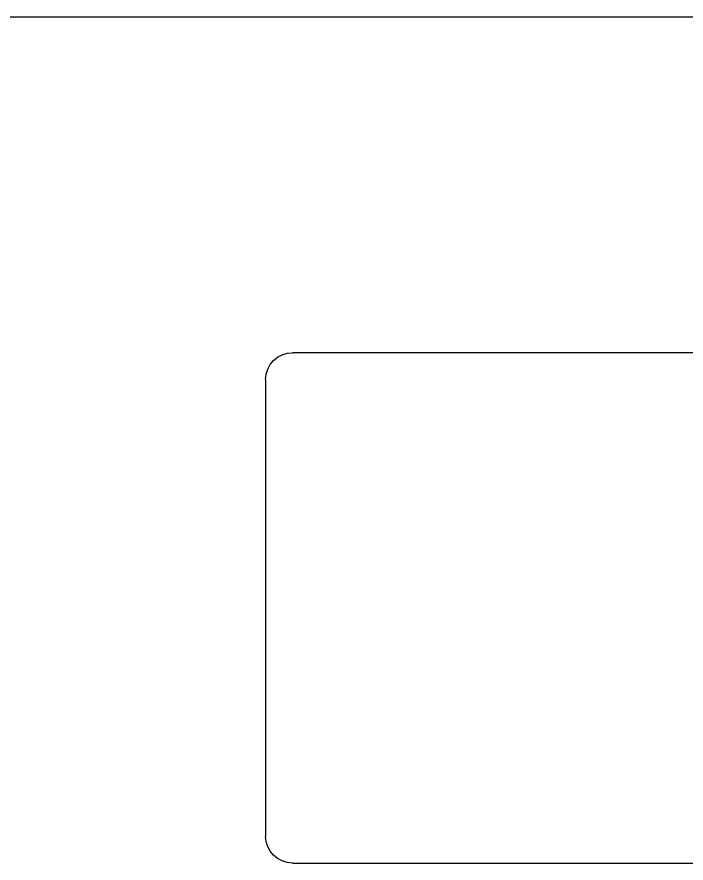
# Model space of a CAD drawing. Extents: x -22 to 360, y -93 to 44.
# Drawn here: x 5.5914 to 5.8404, y 28.0622 to 28.3772 of the extents above; entities that cross this region are included whole.
import ezdxf

# ---------------------------------------------------------------- set-up
doc = ezdxf.new("R2010")
doc.units = 0
doc.header["$MEASUREMENT"] = 0
doc.layers.get('0').update_dxf_attribs({"linetype": 'CONTINUOUS'})
doc.layers.add('VENT', color=5, linetype='CONTINUOUS')

# ---------------------------------------------------------------- blocks, each defined once
blk = doc.blocks.new('3203-1_Sash_Component')
for p, q in [((0.72224, 2.37998), (1.29244, 2.37998)), ((0.71224, 2.19998), (0.71224, 2.36998)), ((1.207, 2.18998), (0.72224, 2.18998)), ((0.525, 2.06498), (1.207, 2.06498))]:
    blk.add_line(p, q)
for centre, start, end in [((0.72224, 2.36998), 90, 180), ((0.72224, 2.19998), 180, 270)]:
    blk.add_arc(centre, 0.01, start, end)
blk = doc.blocks.new('3203_Sash_Assembly')
blk.add_blockref('3203-1_Sash_Component', (0, 0))

msp = doc.modelspace()

# ---------------------------------------------------------------- block references
at = {"layer": 'VENT', "xscale": -1, "rotation": 180}
msp.add_blockref('3203_Sash_Assembly', (4.97168, 30.44215), dxfattribs=at)

doc.saveas('drawing.dxf')
